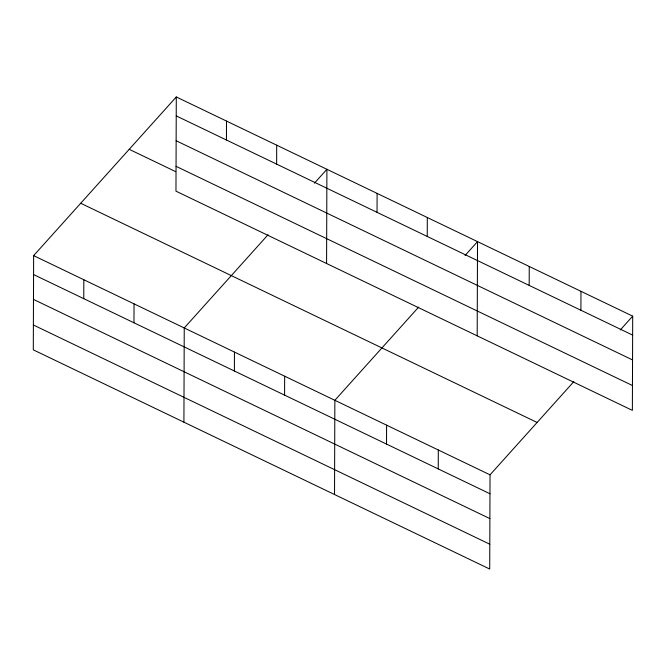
<?xml version="1.0" encoding="UTF-8"?>
<svg xmlns="http://www.w3.org/2000/svg" width="666" height="666" viewBox="0 0 666 666"><rect width="100%" height="100%" fill="white"/><g stroke="black" fill="none" stroke-linecap="round" stroke-linejoin="round"><path stroke-width="1" d="M176.29 96.953L175.966 191.167L632.367 410.373L632.7 316.159L176.29 96.953L33.633 255.627L33.3 349.841L489.71 569.047L490.034 474.833L573.842 381.618M83.766 298.676L83.833 279.745M133.974 322.785L134.041 303.854M183.916 422.177L184.241 327.963L268.048 234.757M226.432 140.002L226.498 121.07M234.382 371.012L234.449 352.081M276.631 164.111L276.698 145.18M284.59 395.121L284.657 376.19M326.581 263.503L326.906 169.289L314.444 183.15M334.532 494.513L334.856 400.299L418.664 307.093M377.048 212.337L377.114 193.406M386.521 444.08L386.588 425.149M427.247 236.447L427.314 217.516M438.245 468.922L438.311 449.991M477.189 335.839L477.522 241.633L465.059 255.486M529.179 285.406L529.245 266.475M580.91 310.248L580.977 291.317M620.237 330.02L632.7 316.159M176.224 115.892L632.633 335.09M176.14 140.734L632.55 359.931M176.049 166.325L632.459 385.531M129.212 149.317L175.699 171.645M80.711 203.263L537.112 422.469M33.633 255.627L490.034 474.833M33.566 274.559L489.968 493.764M33.475 299.409L489.885 518.606M33.383 325L489.793 544.205"/></g></svg>
